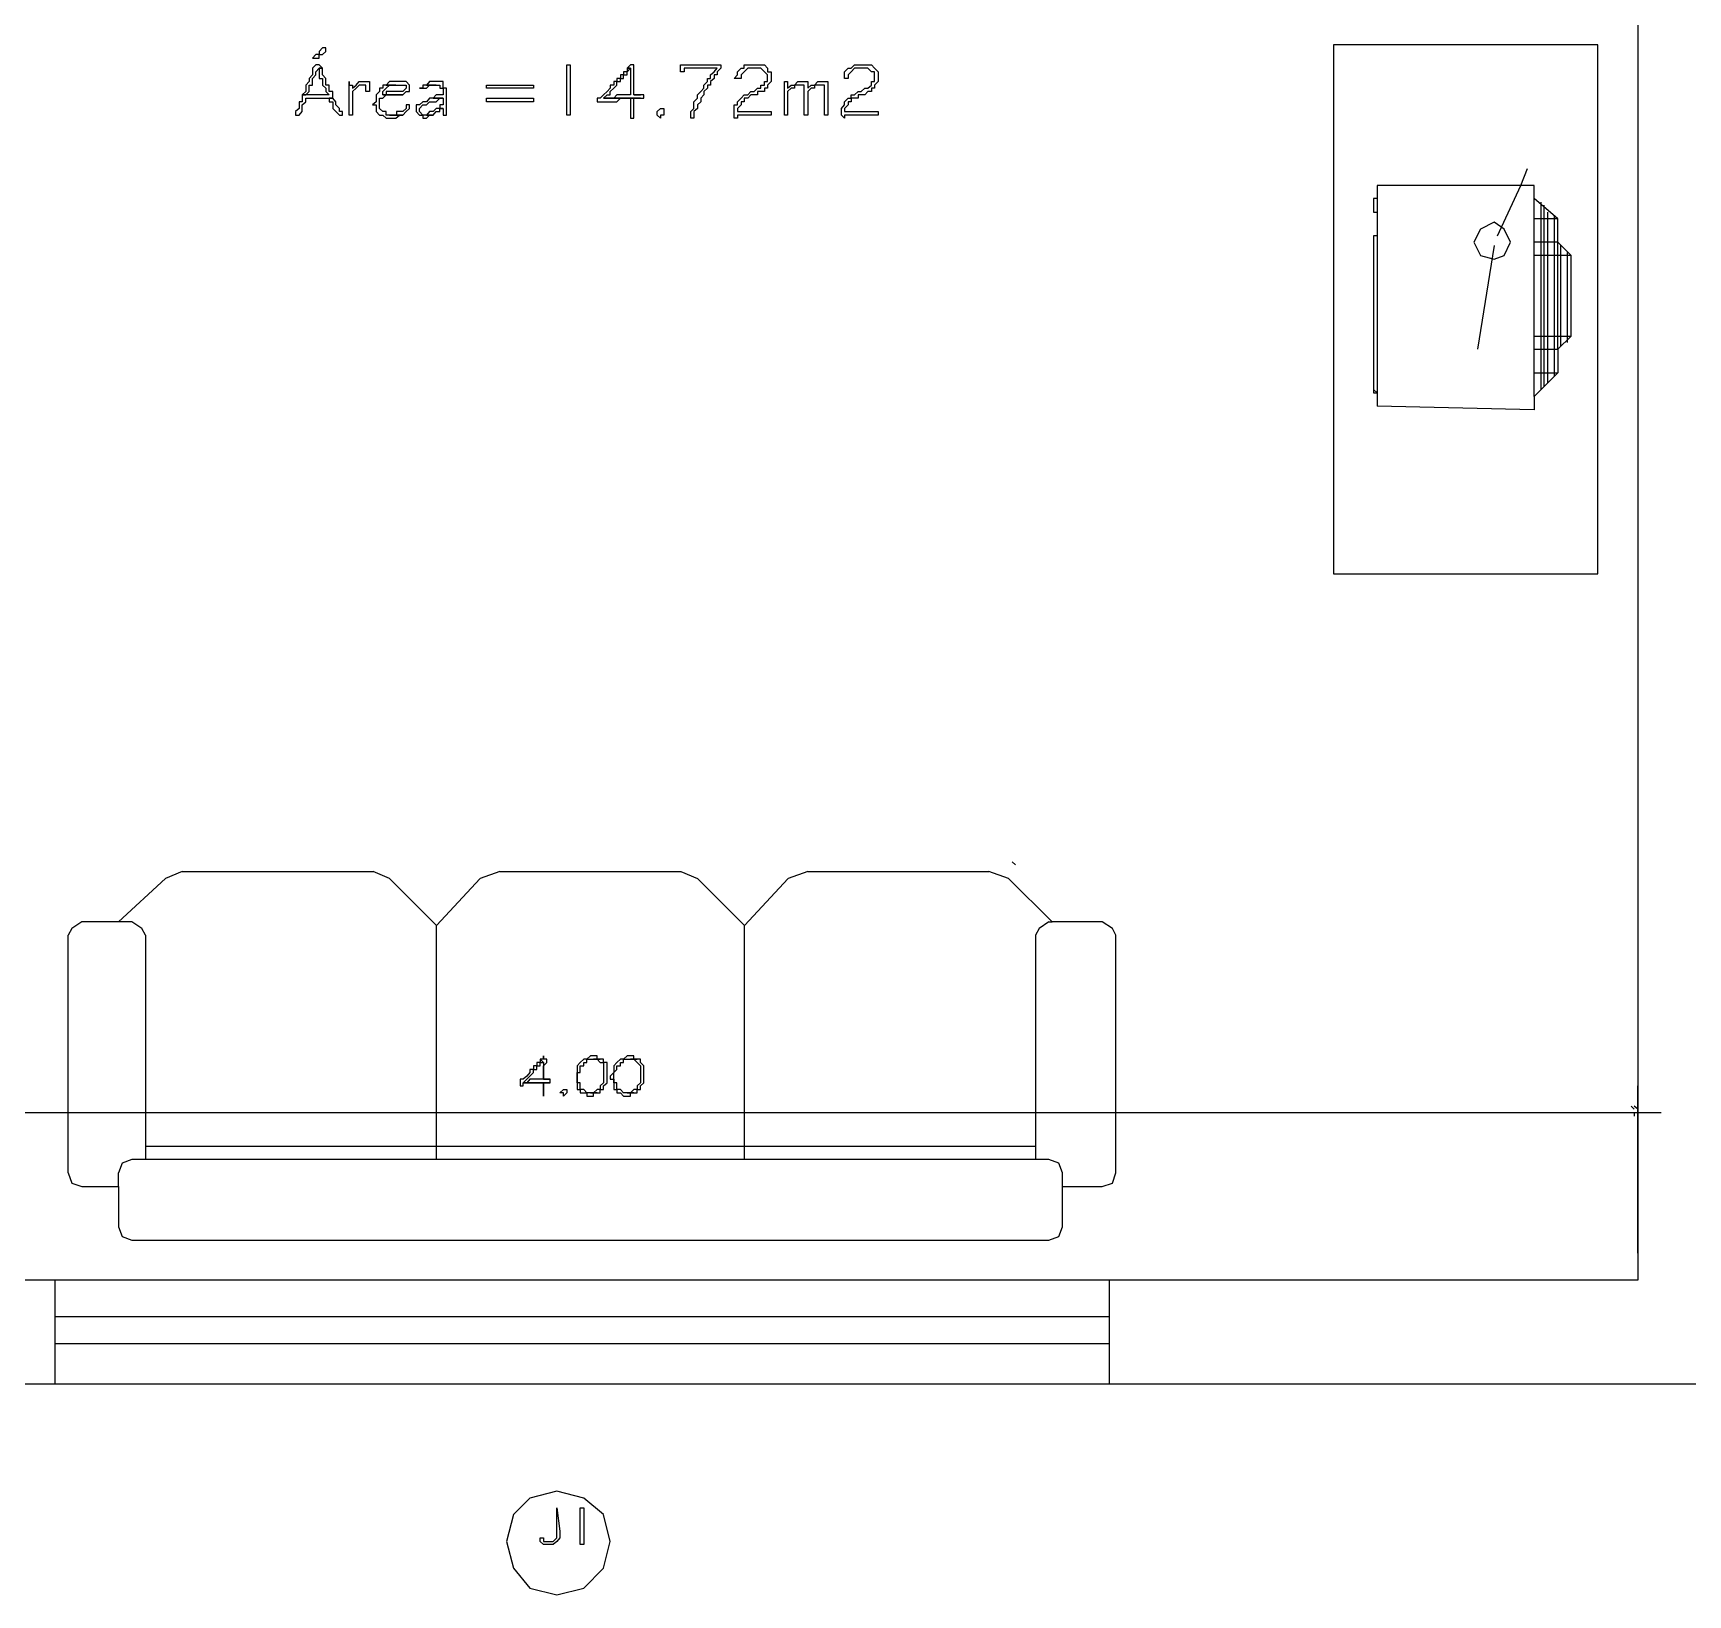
# Model space of a CAD drawing. Header units: millimetres. Extents: x -518.8 to -461.2, y 3.5 to 44.2.
# Drawn here: x -494.659 to -491.512, y 4.354 to 7.324 of the extents above; entities that cross this region are included whole.
import ezdxf

# ---------------------------------------------------------------- set-up
doc = ezdxf.new("R2010")
doc.units = ezdxf.units.MM
doc.header["$MEASUREMENT"] = 0
for name, color, linetype in [('10', 10, 'Continuous'), ('12', 12, 'Continuous'), ('151', 151, 'Continuous'), ('16', 16, 'Continuous'), ('8', 8, 'Continuous'), ('MYSOLIDS', 7, 'Continuous')]:
    doc.layers.add(name, color=color, linetype=linetype)

msp = doc.modelspace()

# ---------------------------------------------------------------- linework, layer by layer
at = {"layer": '10'}
for points in [[(-491.6068, 8.6451), (-491.6068, 4.9526)], [(-494.6181, 4.9526), (-495.6173, 4.9526)], [(-494.6181, 4.9526), (-494.6181, 4.7548)], [(-492.6128, 4.9526), (-492.6128, 4.7548)], [(-491.6068, 4.9526), (-492.6128, 4.9526)], [(-491.4098, 4.9526), (-489.882, 4.9526), (-489.882, 4.9526), (-489.882, 4.7548), (-489.882, 4.7548), (-492.6128, 4.7548)], [(-494.6181, 4.7548), (-497.0752, 4.7548)]]:
    msp.add_lwpolyline(points, dxfattribs=at)
at = {"layer": '12'}
msp.add_lwpolyline([(-493.5617, 4.4556), (-493.5745, 4.5067), (-493.6121, 4.5383), (-493.6632, 4.5511), (-493.7143, 4.5383), (-493.7459, 4.5067), (-493.7587, 4.4556), (-493.7459, 4.4052), (-493.7143, 4.3669), (-493.6632, 4.3541), (-493.6121, 4.3669), (-493.5745, 4.4052), (-493.5617, 4.4556)], dxfattribs=at)
at = {"layer": '151'}
for points in [[(-492.1857, 6.2954), (-491.6827, 6.2954), (-491.6827, 7.3015), (-492.1857, 7.3015), (-492.1857, 6.2954)], [(-491.8293, 7.0338), (-491.8166, 7.0661)], [(-491.8038, 7.0338), (-492.103, 7.0338)], [(-492.103, 7.0338), (-492.103, 7.009), (-492.103, 7.009), (-492.103, 6.9834)], [(-491.8737, 6.9383), (-491.8293, 7.0338)], [(-491.8038, 7.009), (-491.8038, 7.0338)], [(-492.103, 7.009), (-492.1098, 7.009), (-492.1098, 7.009), (-492.1098, 6.9834), (-492.1098, 6.9834), (-492.103, 6.9834)], [(-491.8038, 6.633), (-491.8038, 7.009)], [(-491.7594, 6.9706), (-491.8038, 7.009)], [(-491.791, 6.6458), (-491.791, 7.0022)], [(-491.785, 6.6518), (-491.785, 6.9962)], [(-492.103, 6.9834), (-492.103, 6.9383)], [(-491.8489, 6.9263), (-491.8609, 6.9511), (-491.8805, 6.9639), (-491.906, 6.9511), (-491.9188, 6.9263), (-491.906, 6.9007), (-491.8805, 6.8939), (-491.8609, 6.9007), (-491.8489, 6.9263)], [(-491.7594, 6.9706), (-491.8038, 6.9706)], [(-491.7782, 6.6586), (-491.7782, 6.9834)], [(-491.7654, 6.6714), (-491.7654, 6.9766)], [(-491.7339, 6.7473), (-491.7339, 6.9007), (-491.7594, 6.9263), (-491.7594, 6.9706)], [(-492.103, 6.9383), (-492.103, 6.9383), (-492.1098, 6.9383), (-492.1098, 6.9323), (-492.1098, 6.9323), (-492.1098, 6.6458)], [(-492.103, 6.9383), (-492.103, 6.6398)], [(-491.7594, 6.9263), (-491.8038, 6.9263)], [(-491.7339, 6.7473), (-491.7594, 6.7225), (-491.7594, 6.7225), (-491.7594, 6.9263)], [(-491.8805, 6.9195), (-491.9121, 6.7225)], [(-491.7339, 6.9007), (-491.8038, 6.9007)], [(-491.7534, 6.7285), (-491.7534, 6.9195)], [(-491.7406, 6.7353), (-491.7406, 6.9067)], [(-491.8038, 6.7473), (-491.7339, 6.7473)], [(-491.7594, 6.7225), (-491.7594, 6.6774), (-491.7594, 6.6774), (-491.8038, 6.633), (-491.8038, 6.633), (-491.8038, 6.6075), (-491.8038, 6.6075), (-492.103, 6.6142)], [(-491.8038, 6.7225), (-491.7594, 6.7225)], [(-491.8038, 6.6774), (-491.7594, 6.6774)], [(-492.103, 6.6398), (-492.1098, 6.6458)], [(-492.1098, 6.6458), (-492.1098, 6.6398), (-492.103, 6.6398), (-492.103, 6.6142)], [(-494.376, 5.7293), (-494.4075, 5.7165)], [(-494.376, 5.7293), (-494.0128, 5.7293)], [(-493.9812, 5.7165), (-494.0128, 5.7293)], [(-493.7714, 5.7293), (-493.809, 5.7165), (-493.809, 5.7165), (-493.8918, 5.627)], [(-493.7714, 5.7293), (-493.4271, 5.7293), (-493.4271, 5.7293), (-493.3955, 5.7165)], [(-493.1857, 5.7293), (-493.2233, 5.7165), (-493.2233, 5.7165), (-493.306, 5.627), (-493.306, 5.627), (-493.3955, 5.7165)], [(-493.1857, 5.7293), (-492.8414, 5.7293)], [(-492.8038, 5.7165), (-492.8414, 5.7293)], [(-492.791, 5.7421), (-492.797, 5.7481)], [(-494.497, 5.6338), (-494.4075, 5.7165)], [(-493.8918, 5.627), (-493.9812, 5.7165)], [(-492.7271, 5.6338), (-492.7211, 5.6338), (-492.7211, 5.6338), (-492.8038, 5.7165)], [(-494.4714, 5.6338), (-494.497, 5.6338), (-494.5669, 5.6338), (-494.5669, 5.6338), (-494.5857, 5.621), (-494.5925, 5.6082)], [(-494.5925, 5.1563), (-494.5925, 5.6082)], [(-494.4459, 5.6082), (-494.4527, 5.621), (-494.4714, 5.6338)], [(-494.4459, 5.6082), (-494.4459, 5.1819)], [(-493.8918, 5.1819), (-493.8918, 5.627)], [(-493.306, 5.1819), (-493.306, 5.627)], [(-492.7271, 5.6338), (-492.7459, 5.621), (-492.7527, 5.6082)], [(-492.7527, 5.6082), (-492.7527, 5.1819)], [(-492.6, 5.6082), (-492.606, 5.621), (-492.6256, 5.6338), (-492.6256, 5.6338), (-492.7211, 5.6338)], [(-492.6, 5.1563), (-492.6, 5.6082)], [(-492.7527, 5.2067), (-494.4459, 5.2067)], [(-494.4714, 5.1819), (-494.4902, 5.1751), (-494.497, 5.1563)], [(-492.7271, 5.1819), (-494.4714, 5.1819)], [(-492.7015, 5.1563), (-492.7083, 5.1751), (-492.7271, 5.1819)], [(-494.5925, 5.1563), (-494.5857, 5.1368), (-494.5669, 5.1308), (-494.5669, 5.1308), (-494.497, 5.1308), (-494.497, 5.1308), (-494.497, 5.1563)], [(-492.7271, 5.0285), (-492.7083, 5.0353), (-492.7015, 5.0541), (-492.7015, 5.0541), (-492.7015, 5.1308), (-492.7015, 5.1308), (-492.7015, 5.1563)], [(-492.7015, 5.1308), (-492.6256, 5.1308), (-492.606, 5.1368), (-492.6, 5.1563)], [(-494.497, 5.1308), (-494.497, 5.0541), (-494.4902, 5.0353), (-494.4714, 5.0285)], [(-494.4714, 5.0285), (-492.7271, 5.0285)]]:
    msp.add_lwpolyline(points, dxfattribs=at)
at = {"layer": '16'}
for points in [[(-491.6068, 5.0037), (-491.6068, 5.3218)], [(-491.5624, 5.2706), (-495.6684, 5.2706)], [(-491.6136, 5.2774), (-491.6196, 5.2834)], [(-491.6068, 5.2774), (-491.6136, 5.2834)], [(-491.6136, 5.2706), (-491.6136, 5.2706), (-491.6136, 5.2706), (-491.6136, 5.2646)], [(-491.6068, 5.2706), (-491.6068, 5.2706), (-491.6068, 5.2706), (-491.6068, 5.2646)]]:
    msp.add_lwpolyline(points, dxfattribs=at)
at = {"layer": '8'}
for points in [[(-492.6128, 4.9526), (-494.6181, 4.9526)], [(-492.6128, 4.8827), (-494.6181, 4.8827)], [(-492.6128, 4.8315), (-494.6181, 4.8315)], [(-492.6128, 4.7548), (-494.6181, 4.7548)]]:
    msp.add_lwpolyline(points, dxfattribs=at)
at = {"layer": 'MYSOLIDS'}
for points in [[(-494.1023, 7.2954), (-494.1023, 7.2954), (-494.109, 7.2954), (-494.109, 7.2954), (-494.1151, 7.2887), (-494.1151, 7.2887), (-494.1151, 7.2827), (-494.1218, 7.2827), (-494.1218, 7.2827), (-494.1278, 7.2759), (-494.1278, 7.2759), (-494.1218, 7.2759), (-494.1218, 7.2759), (-494.1218, 7.2759), (-494.1151, 7.2759), (-494.1151, 7.2827), (-494.109, 7.2827), (-494.109, 7.2827), (-494.1023, 7.2887), (-494.1023, 7.2887), (-494.1023, 7.2887), (-494.1023, 7.2954), (-494.1023, 7.2954), (-494.1023, 7.2954), (-494.1023, 7.2954)], [(-494.109, 7.2571), (-494.1151, 7.2571), (-494.1151, 7.2503), (-494.1151, 7.2503), (-494.1151, 7.2443), (-494.1151, 7.2375), (-494.109, 7.2375), (-494.109, 7.2315), (-494.109, 7.2315), (-494.109, 7.2248), (-494.1023, 7.2188), (-494.1023, 7.2188), (-494.1023, 7.2127), (-494.0963, 7.206), (-494.1406, 7.206), (-494.1474, 7.206), (-494.1474, 7.2), (-494.1474, 7.1932), (-494.1534, 7.1932), (-494.1534, 7.1872), (-494.1534, 7.1872), (-494.1534, 7.1804), (-494.1602, 7.1744), (-494.1602, 7.1744), (-494.1602, 7.1676), (-494.1602, 7.1676), (-494.1534, 7.1676), (-494.1534, 7.1676), (-494.1534, 7.1676), (-494.1474, 7.1744), (-494.1474, 7.1804), (-494.1474, 7.1804), (-494.1474, 7.1872), (-494.1474, 7.1872), (-494.1406, 7.1932), (-494.1406, 7.2), (-494.0963, 7.2), (-494.0895, 7.2), (-494.0895, 7.206), (-494.0895, 7.2127), (-494.0963, 7.2127), (-494.0963, 7.2188), (-494.0963, 7.2248), (-494.1023, 7.2248), (-494.1023, 7.2315), (-494.1023, 7.2315), (-494.1023, 7.2375), (-494.1023, 7.2375), (-494.109, 7.2443), (-494.109, 7.2443), (-494.109, 7.2503), (-494.109, 7.2571), (-494.109, 7.2571), (-494.109, 7.2571)], [(-494.1218, 7.2631), (-494.1218, 7.2631), (-494.1218, 7.2631), (-494.1218, 7.2631), (-494.1218, 7.2631), (-494.1278, 7.2571), (-494.1278, 7.2503), (-494.1278, 7.2443), (-494.1346, 7.2375), (-494.1346, 7.2315), (-494.1406, 7.2248), (-494.1406, 7.2248), (-494.1406, 7.2248), (-494.1406, 7.2188), (-494.1406, 7.2127), (-494.1474, 7.206), (-494.1474, 7.206), (-494.1406, 7.206), (-494.1406, 7.206), (-494.1346, 7.2127), (-494.1346, 7.2188), (-494.1346, 7.2188), (-494.1346, 7.2248), (-494.1278, 7.2248), (-494.1278, 7.2315), (-494.1278, 7.2315), (-494.1278, 7.2375), (-494.1218, 7.2443), (-494.1218, 7.2443), (-494.1218, 7.2503), (-494.1151, 7.2571), (-494.109, 7.2571), (-494.1151, 7.2631), (-494.1151, 7.2631), (-494.1218, 7.2631), (-494.1218, 7.2631)], [(-493.6444, 7.1676), (-493.6444, 7.1744), (-493.6444, 7.1804), (-493.6444, 7.1804), (-493.6444, 7.1872), (-493.6444, 7.1872), (-493.6444, 7.1932), (-493.6444, 7.2), (-493.6444, 7.206), (-493.6444, 7.206), (-493.6444, 7.2127), (-493.6444, 7.2188), (-493.6444, 7.2248), (-493.6444, 7.2248), (-493.6444, 7.2315), (-493.6444, 7.2375), (-493.6444, 7.2375), (-493.6444, 7.2443), (-493.6444, 7.2503), (-493.6444, 7.2503), (-493.6444, 7.2571), (-493.6444, 7.2571), (-493.6444, 7.2631), (-493.6444, 7.2631), (-493.6376, 7.2631), (-493.6376, 7.2631), (-493.6376, 7.2631), (-493.6376, 7.2631), (-493.6376, 7.2571), (-493.6376, 7.2571), (-493.6376, 7.2503), (-493.6376, 7.2443), (-493.6376, 7.2443), (-493.6376, 7.2375), (-493.6376, 7.2315), (-493.6376, 7.2248), (-493.6376, 7.2248), (-493.6376, 7.2188), (-493.6376, 7.2127), (-493.6376, 7.2127), (-493.6376, 7.206), (-493.6376, 7.2), (-493.6376, 7.1932), (-493.6376, 7.1932), (-493.6376, 7.1872), (-493.6376, 7.1804), (-493.6376, 7.1744), (-493.6376, 7.1744), (-493.6376, 7.1676), (-493.6376, 7.1676), (-493.6376, 7.1676), (-493.6376, 7.1676), (-493.6444, 7.1676), (-493.6444, 7.1676), (-493.6444, 7.1676), (-493.6444, 7.1676), (-493.6444, 7.1676), (-493.6444, 7.1676), (-493.6444, 7.1676), (-493.6444, 7.1676), (-493.6444, 7.1676)], [(-493.5293, 7.2571), (-493.5293, 7.2503), (-493.5361, 7.2503), (-493.5361, 7.2443), (-493.5421, 7.2443), (-493.5421, 7.2375), (-493.5489, 7.2375), (-493.5489, 7.2315), (-493.5549, 7.2315), (-493.5549, 7.2248), (-493.5617, 7.2248), (-493.5617, 7.2188), (-493.5677, 7.2127), (-493.5677, 7.2127), (-493.5745, 7.206), (-493.5745, 7.206), (-493.5805, 7.2), (-493.5805, 7.2), (-493.5865, 7.2), (-493.5865, 7.1932), (-493.5865, 7.1932), (-493.5805, 7.1932), (-493.5745, 7.1932), (-493.5745, 7.1932), (-493.5745, 7.1932), (-493.5677, 7.1932), (-493.5617, 7.1932), (-493.5549, 7.1932), (-493.5549, 7.1932), (-493.5489, 7.1932), (-493.5421, 7.2), (-493.5421, 7.2), (-493.5361, 7.2), (-493.5293, 7.2), (-493.5233, 7.2), (-493.5166, 7.2), (-493.5166, 7.2), (-493.5105, 7.2), (-493.5105, 7.2), (-493.5038, 7.2), (-493.5745, 7.2), (-493.5745, 7.2), (-493.5677, 7.206), (-493.5617, 7.206), (-493.5617, 7.2127), (-493.5549, 7.2188), (-493.5549, 7.2188), (-493.5489, 7.2248), (-493.5489, 7.2248), (-493.5489, 7.2315), (-493.5421, 7.2315), (-493.5421, 7.2375), (-493.5361, 7.2375), (-493.5361, 7.2443), (-493.5293, 7.2443), (-493.5293, 7.2503), (-493.5233, 7.2571), (-493.5293, 7.2571), (-493.5293, 7.2571)], [(-493.5166, 7.2631), (-493.5233, 7.2631), (-493.5233, 7.2631), (-493.5233, 7.2631), (-493.5293, 7.2571), (-493.5233, 7.2571), (-493.5233, 7.2503), (-493.5233, 7.2443), (-493.5233, 7.2375), (-493.5233, 7.2375), (-493.5233, 7.2315), (-493.5233, 7.2315), (-493.5233, 7.2248), (-493.5233, 7.2188), (-493.5233, 7.2188), (-493.5233, 7.2127), (-493.5233, 7.206), (-493.5293, 7.206), (-493.5293, 7.206), (-493.5361, 7.206), (-493.5421, 7.206), (-493.5421, 7.206), (-493.5489, 7.206), (-493.5489, 7.206), (-493.5549, 7.2), (-493.5617, 7.2), (-493.5677, 7.2), (-493.5677, 7.2), (-493.5745, 7.2), (-493.5038, 7.2), (-493.4978, 7.2), (-493.4978, 7.206), (-493.5038, 7.206), (-493.5166, 7.206), (-493.5166, 7.2127), (-493.5166, 7.2127), (-493.5166, 7.2188), (-493.5166, 7.2248), (-493.5166, 7.2315), (-493.5166, 7.2315), (-493.5166, 7.2375), (-493.5166, 7.2443), (-493.5166, 7.2503), (-493.5166, 7.2503), (-493.5166, 7.2571), (-493.5166, 7.2631), (-493.5166, 7.2631), (-493.5166, 7.2631), (-493.5166, 7.2631)], [(-493.4211, 7.2571), (-493.4211, 7.2571), (-493.4211, 7.2571), (-493.4211, 7.2503), (-493.4211, 7.2503), (-493.4278, 7.2503), (-493.4278, 7.2503), (-493.4278, 7.2503), (-493.4278, 7.2503), (-493.4278, 7.2503), (-493.4278, 7.2503), (-493.4278, 7.2503), (-493.4278, 7.2571), (-493.4278, 7.2631), (-493.4278, 7.2631), (-493.4278, 7.2631), (-493.4211, 7.2631), (-493.4151, 7.2631), (-493.4083, 7.2631), (-493.4083, 7.2631), (-493.4023, 7.2631), (-493.3955, 7.2631), (-493.3895, 7.2631), (-493.3895, 7.2631), (-493.3835, 7.2631), (-493.3767, 7.2631), (-493.3767, 7.2631), (-493.3707, 7.2631), (-493.3639, 7.2631), (-493.3579, 7.2631), (-493.3579, 7.2631), (-493.3579, 7.2631), (-493.3579, 7.2631), (-493.3511, 7.2631), (-493.3511, 7.2631), (-493.3511, 7.2631), (-493.3511, 7.2631), (-493.3511, 7.2571), (-493.3511, 7.2571), (-493.3579, 7.2503), (-493.3579, 7.2443), (-493.3639, 7.2443), (-493.3639, 7.2375), (-493.3707, 7.2315), (-493.3707, 7.2315), (-493.3707, 7.2248), (-493.3767, 7.2248), (-493.3767, 7.2188), (-493.3835, 7.2127), (-493.3835, 7.2127), (-493.3835, 7.2127), (-493.3835, 7.206), (-493.3895, 7.2), (-493.3895, 7.2), (-493.3895, 7.1932), (-493.3955, 7.1872), (-493.3955, 7.1872), (-493.3955, 7.1872), (-493.3955, 7.1804), (-493.4023, 7.1744), (-493.4023, 7.1676), (-493.4023, 7.1676), (-493.4023, 7.1616), (-493.4083, 7.1616), (-493.4083, 7.1616), (-493.4083, 7.1616), (-493.4083, 7.1616), (-493.4083, 7.1616), (-493.4083, 7.1616), (-493.4083, 7.1616), (-493.4083, 7.1616), (-493.4083, 7.1616), (-493.4083, 7.1676), (-493.4083, 7.1744), (-493.4083, 7.1744), (-493.4023, 7.1804), (-493.4023, 7.1872), (-493.4023, 7.1872), (-493.4023, 7.1932), (-493.3955, 7.2), (-493.3955, 7.2), (-493.3955, 7.206), (-493.3895, 7.2127), (-493.3895, 7.2127), (-493.3835, 7.2188), (-493.3835, 7.2188), (-493.3835, 7.2248), (-493.3767, 7.2315), (-493.3767, 7.2315), (-493.3767, 7.2375), (-493.3707, 7.2375), (-493.3707, 7.2443), (-493.3639, 7.2503), (-493.3639, 7.2503), (-493.3579, 7.2571), (-493.3579, 7.2571), (-493.3639, 7.2571), (-493.3639, 7.2571), (-493.3707, 7.2571), (-493.3767, 7.2571), (-493.3835, 7.2571), (-493.3835, 7.2571), (-493.3895, 7.2571), (-493.3895, 7.2571), (-493.3955, 7.2571), (-493.4023, 7.2571), (-493.4083, 7.2571), (-493.4083, 7.2571), (-493.4151, 7.2571), (-493.4211, 7.2571), (-493.4211, 7.2571), (-493.4211, 7.2571), (-493.4211, 7.2571), (-493.4211, 7.2571)], [(-493.3196, 7.1744), (-493.2557, 7.1744), (-493.2557, 7.1744), (-493.2557, 7.1744), (-493.2557, 7.1676), (-493.2557, 7.1676), (-493.2557, 7.1676), (-493.2557, 7.1676), (-493.2557, 7.1676), (-493.2557, 7.1676), (-493.3196, 7.1676), (-493.3196, 7.1616), (-493.3196, 7.1616), (-493.3256, 7.1616), (-493.3256, 7.1616), (-493.3256, 7.1676), (-493.3256, 7.1676), (-493.3256, 7.1676), (-493.3256, 7.1676), (-493.3256, 7.1744), (-493.3256, 7.1804), (-493.3256, 7.1804), (-493.3256, 7.1872), (-493.3196, 7.1872), (-493.3196, 7.1932), (-493.3196, 7.1932), (-493.3128, 7.2), (-493.3128, 7.2), (-493.3128, 7.2), (-493.3068, 7.206), (-493.3, 7.206), (-493.3, 7.206), (-493.294, 7.2127), (-493.288, 7.2127), (-493.2812, 7.2188), (-493.2812, 7.2188), (-493.2752, 7.2188), (-493.2752, 7.2188), (-493.2752, 7.2248), (-493.2684, 7.2248), (-493.2684, 7.2315), (-493.2624, 7.2315), (-493.2624, 7.2375), (-493.2624, 7.2375), (-493.2624, 7.2443), (-493.2684, 7.2503), (-493.2684, 7.2503), (-493.2684, 7.2503), (-493.2752, 7.2571), (-493.2752, 7.2571), (-493.2812, 7.2571), (-493.288, 7.2571), (-493.294, 7.2571), (-493.294, 7.2571), (-493.3, 7.2571), (-493.3, 7.2571), (-493.3068, 7.2503), (-493.3068, 7.2503), (-493.3128, 7.2443), (-493.3128, 7.2443), (-493.3128, 7.2443), (-493.3128, 7.2375), (-493.3196, 7.2375), (-493.3196, 7.2375), (-493.3196, 7.2375), (-493.3196, 7.2375), (-493.3256, 7.2375), (-493.3256, 7.2375), (-493.3196, 7.2443), (-493.3196, 7.2443), (-493.3196, 7.2503), (-493.3128, 7.2571), (-493.3128, 7.2571), (-493.3128, 7.2571), (-493.3068, 7.2571), (-493.3068, 7.2631), (-493.3, 7.2631), (-493.3, 7.2631), (-493.294, 7.2631), (-493.288, 7.2631), (-493.288, 7.2631), (-493.2812, 7.2631), (-493.2752, 7.2631), (-493.2752, 7.2631), (-493.2684, 7.2631), (-493.2624, 7.2571), (-493.2624, 7.2571), (-493.2624, 7.2571), (-493.2624, 7.2503), (-493.2557, 7.2503), (-493.2557, 7.2443), (-493.2557, 7.2375), (-493.2557, 7.2375), (-493.2557, 7.2315), (-493.2557, 7.2315), (-493.2624, 7.2248), (-493.2624, 7.2188), (-493.2684, 7.2188), (-493.2684, 7.2188), (-493.2684, 7.2127), (-493.2752, 7.2127), (-493.2812, 7.2127), (-493.2812, 7.206), (-493.288, 7.206), (-493.294, 7.206), (-493.3, 7.2), (-493.3, 7.2), (-493.3068, 7.2), (-493.3068, 7.1932), (-493.3128, 7.1932), (-493.3128, 7.1872), (-493.3128, 7.1872), (-493.3196, 7.1804), (-493.3196, 7.1744), (-493.3196, 7.1744), (-493.3196, 7.1744), (-493.3196, 7.1744), (-493.3196, 7.1744)], [(-493.1158, 7.1744), (-493.0519, 7.1744), (-493.0519, 7.1744), (-493.0519, 7.1744), (-493.0519, 7.1676), (-493.0519, 7.1676), (-493.0519, 7.1676), (-493.0519, 7.1676), (-493.0519, 7.1676), (-493.0519, 7.1676), (-493.1158, 7.1676), (-493.1158, 7.1616), (-493.1158, 7.1616), (-493.1158, 7.1616), (-493.1158, 7.1616), (-493.1218, 7.1676), (-493.1218, 7.1676), (-493.1218, 7.1676), (-493.1218, 7.1676), (-493.1218, 7.1744), (-493.1218, 7.1804), (-493.1218, 7.1804), (-493.1158, 7.1872), (-493.1158, 7.1872), (-493.1158, 7.1932), (-493.1158, 7.1932), (-493.109, 7.2), (-493.103, 7.2), (-493.103, 7.2), (-493.103, 7.206), (-493.097, 7.206), (-493.097, 7.206), (-493.0902, 7.2127), (-493.0842, 7.2127), (-493.0775, 7.2188), (-493.0775, 7.2188), (-493.0714, 7.2188), (-493.0714, 7.2188), (-493.0647, 7.2248), (-493.0647, 7.2248), (-493.0647, 7.2315), (-493.0587, 7.2315), (-493.0587, 7.2375), (-493.0587, 7.2375), (-493.0587, 7.2443), (-493.0587, 7.2503), (-493.0647, 7.2503), (-493.0647, 7.2503), (-493.0714, 7.2571), (-493.0714, 7.2571), (-493.0775, 7.2571), (-493.0842, 7.2571), (-493.0842, 7.2571), (-493.0902, 7.2571), (-493.097, 7.2571), (-493.097, 7.2571), (-493.103, 7.2503), (-493.103, 7.2503), (-493.109, 7.2443), (-493.109, 7.2443), (-493.109, 7.2443), (-493.109, 7.2375), (-493.1158, 7.2375), (-493.1158, 7.2375), (-493.1158, 7.2375), (-493.1158, 7.2375), (-493.1158, 7.2375), (-493.1158, 7.2375), (-493.1158, 7.2443), (-493.1158, 7.2443), (-493.1158, 7.2503), (-493.109, 7.2571), (-493.109, 7.2571), (-493.109, 7.2571), (-493.103, 7.2571), (-493.097, 7.2631), (-493.097, 7.2631), (-493.0902, 7.2631), (-493.0902, 7.2631), (-493.0842, 7.2631), (-493.0842, 7.2631), (-493.0775, 7.2631), (-493.0714, 7.2631), (-493.0647, 7.2631), (-493.0647, 7.2631), (-493.0587, 7.2571), (-493.0587, 7.2571), (-493.0587, 7.2571), (-493.0519, 7.2503), (-493.0519, 7.2503), (-493.0519, 7.2443), (-493.0519, 7.2375), (-493.0519, 7.2375), (-493.0519, 7.2315), (-493.0519, 7.2315), (-493.0587, 7.2248), (-493.0587, 7.2188), (-493.0587, 7.2188), (-493.0647, 7.2188), (-493.0647, 7.2127), (-493.0714, 7.2127), (-493.0714, 7.2127), (-493.0775, 7.206), (-493.0842, 7.206), (-493.0902, 7.206), (-493.0902, 7.2), (-493.097, 7.2), (-493.103, 7.2), (-493.103, 7.1932), (-493.109, 7.1932), (-493.109, 7.1872), (-493.109, 7.1872), (-493.1158, 7.1804), (-493.1158, 7.1744), (-493.1158, 7.1744), (-493.1158, 7.1744), (-493.1158, 7.1744), (-493.1158, 7.1744)], [(-494.0519, 7.2188), (-494.0519, 7.2188), (-494.0451, 7.2248), (-494.0451, 7.2248), (-494.0391, 7.2315), (-494.0324, 7.2315), (-494.0324, 7.2315), (-494.0324, 7.2315), (-494.0263, 7.2315), (-494.0196, 7.2315), (-494.0196, 7.2248), (-494.0196, 7.2188), (-494.0196, 7.2188), (-494.0196, 7.2127), (-494.0196, 7.2127), (-494.0263, 7.2127), (-494.0263, 7.2127), (-494.0263, 7.2127), (-494.0263, 7.2127), (-494.0263, 7.2188), (-494.0263, 7.2188), (-494.0263, 7.2188), (-494.0263, 7.2188), (-494.0263, 7.2188), (-494.0263, 7.2188), (-494.0263, 7.2248), (-494.0263, 7.2248), (-494.0324, 7.2248), (-494.0324, 7.2248), (-494.0324, 7.2248), (-494.0391, 7.2248), (-494.0391, 7.2248), (-494.0451, 7.2188), (-494.0451, 7.2188), (-494.0519, 7.2127), (-494.0519, 7.2127), (-494.0519, 7.2127), (-494.0519, 7.206), (-494.0519, 7.2), (-494.0519, 7.2), (-494.0519, 7.1932), (-494.0519, 7.1872), (-494.0519, 7.1872), (-494.0519, 7.1804), (-494.0519, 7.1744), (-494.0519, 7.1744), (-494.0519, 7.1744), (-494.0519, 7.1676), (-494.0519, 7.1676), (-494.0579, 7.1676), (-494.0579, 7.1676), (-494.0579, 7.1676), (-494.0579, 7.1676), (-494.0579, 7.1744), (-494.0579, 7.1744), (-494.0579, 7.1804), (-494.0579, 7.1872), (-494.0579, 7.1872), (-494.0579, 7.1932), (-494.0579, 7.2), (-494.0579, 7.206), (-494.0579, 7.206), (-494.0579, 7.2127), (-494.0579, 7.2188), (-494.0579, 7.2188), (-494.0579, 7.2248), (-494.0579, 7.2248), (-494.0579, 7.2248), (-494.0579, 7.2248), (-494.0579, 7.2315), (-494.0579, 7.2315), (-494.0579, 7.2248), (-494.0519, 7.2248), (-494.0519, 7.2188), (-494.0519, 7.2188), (-494.0519, 7.2188), (-494.0519, 7.2188), (-494.0519, 7.2188), (-494.0519, 7.2188)], [(-493.988, 7.2248), (-493.988, 7.2248), (-493.994, 7.2248), (-493.994, 7.2188), (-494.0008, 7.2188), (-494.0008, 7.2127), (-494.0068, 7.206), (-494.0068, 7.206), (-494.0068, 7.206), (-494.0068, 7.2), (-494.0068, 7.1932), (-494.0136, 7.1872), (-494.0068, 7.1872), (-494.0068, 7.1804), (-494.0068, 7.1804), (-494.0068, 7.1744), (-494.0008, 7.1676), (-494.0008, 7.1676), (-494.0008, 7.1676), (-493.994, 7.1676), (-493.988, 7.1616), (-493.988, 7.1616), (-493.9812, 7.1616), (-493.9812, 7.1616), (-493.9752, 7.1616), (-493.9692, 7.1616), (-493.9624, 7.1676), (-493.9624, 7.1676), (-493.9624, 7.1676), (-493.9564, 7.1676), (-493.9812, 7.1676), (-493.988, 7.1676), (-493.988, 7.1744), (-493.994, 7.1744), (-493.994, 7.1744), (-494.0008, 7.1804), (-494.0008, 7.1804), (-494.0008, 7.1872), (-494.0008, 7.1932), (-494.0008, 7.1932), (-494.0008, 7.1932), (-494.0008, 7.2), (-494.0008, 7.2), (-494.0008, 7.2), (-493.994, 7.2), (-493.988, 7.206), (-493.9812, 7.206), (-493.9752, 7.206), (-493.9692, 7.206), (-493.9692, 7.206), (-493.9624, 7.206), (-493.9564, 7.206), (-493.9564, 7.206), (-493.994, 7.206), (-493.994, 7.2127), (-493.994, 7.2127), (-493.988, 7.2188), (-493.988, 7.2188), (-493.9812, 7.2248), (-493.9812, 7.2248), (-493.9752, 7.2248), (-493.9692, 7.2248), (-493.9692, 7.2248), (-493.988, 7.2248), (-493.988, 7.2248)], [(-493.9684, 7.2315), (-493.9684, 7.2315), (-493.9752, 7.2315), (-493.9752, 7.2315), (-493.9812, 7.2315), (-493.9812, 7.2315), (-493.988, 7.2248), (-493.9684, 7.2248), (-493.9624, 7.2248), (-493.9564, 7.2248), (-493.9564, 7.2248), (-493.9496, 7.2248), (-493.9496, 7.2188), (-493.9496, 7.2188), (-493.9496, 7.2188), (-493.9564, 7.2127), (-493.9624, 7.2127), (-493.9624, 7.2127), (-493.9684, 7.2127), (-493.9684, 7.2127), (-493.9752, 7.2127), (-493.9812, 7.2127), (-493.988, 7.2127), (-493.988, 7.206), (-493.994, 7.206), (-493.9564, 7.206), (-493.9564, 7.206), (-493.9496, 7.2127), (-493.9436, 7.2127), (-493.9436, 7.2188), (-493.9436, 7.2188), (-493.9436, 7.2248), (-493.9436, 7.2248), (-493.9496, 7.2315), (-493.9496, 7.2315), (-493.9564, 7.2315), (-493.9624, 7.2315), (-493.9684, 7.2315), (-493.9684, 7.2315)], [(-493.9113, 7.2248), (-493.9181, 7.2248), (-493.9181, 7.2248), (-493.9181, 7.2188), (-493.9241, 7.2188), (-493.9241, 7.2188), (-493.9181, 7.2188), (-493.9181, 7.2188), (-493.9181, 7.2188), (-493.9113, 7.2188), (-493.9113, 7.2188), (-493.9053, 7.2248), (-493.9053, 7.2248), (-493.8985, 7.2248), (-493.8985, 7.2248), (-493.8925, 7.2248), (-493.9113, 7.2248), (-493.9113, 7.2248)], [(-493.8925, 7.2315), (-493.8925, 7.2315), (-493.8985, 7.2315), (-493.9053, 7.2315), (-493.9053, 7.2315), (-493.9053, 7.2315), (-493.9113, 7.2248), (-493.8925, 7.2248), (-493.8857, 7.2248), (-493.8857, 7.2248), (-493.8857, 7.2188), (-493.8797, 7.2188), (-493.8797, 7.2127), (-493.8797, 7.206), (-493.8857, 7.206), (-493.8925, 7.206), (-493.8985, 7.2), (-493.8797, 7.2), (-493.8797, 7.1872), (-493.8857, 7.1872), (-493.8857, 7.1804), (-493.8797, 7.1804), (-493.8797, 7.1744), (-493.8797, 7.1676), (-493.8797, 7.1676), (-493.873, 7.1676), (-493.873, 7.1744), (-493.873, 7.2127), (-493.873, 7.2188), (-493.8797, 7.2188), (-493.8797, 7.2248), (-493.8797, 7.2315), (-493.8797, 7.2315), (-493.8857, 7.2315), (-493.8925, 7.2315), (-493.8925, 7.2315)], [(-493.7143, 7.2188), (-493.7902, 7.2188), (-493.797, 7.2188), (-493.797, 7.2188), (-493.797, 7.2248), (-493.797, 7.2248), (-493.797, 7.2248), (-493.797, 7.2248), (-493.7902, 7.2248), (-493.7902, 7.2248), (-493.7143, 7.2248), (-493.7075, 7.2248), (-493.7075, 7.2248), (-493.7075, 7.2248), (-493.7075, 7.2248), (-493.7075, 7.2188), (-493.7075, 7.2188), (-493.7143, 7.2188), (-493.7143, 7.2188), (-493.7143, 7.2188), (-493.7143, 7.2188), (-493.7143, 7.2188)], [(-493.1857, 7.2188), (-493.1797, 7.2248), (-493.1797, 7.2248), (-493.173, 7.2248), (-493.1669, 7.2315), (-493.1669, 7.2315), (-493.1602, 7.2315), (-493.1542, 7.2315), (-493.1542, 7.2315), (-493.1474, 7.2315), (-493.1474, 7.2248), (-493.1474, 7.2188), (-493.1474, 7.2188), (-493.1474, 7.2127), (-493.1474, 7.206), (-493.1474, 7.206), (-493.1474, 7.2), (-493.1474, 7.1932), (-493.1474, 7.1872), (-493.1474, 7.1872), (-493.1474, 7.1804), (-493.1474, 7.1744), (-493.1474, 7.1744), (-493.1474, 7.1676), (-493.1474, 7.1676), (-493.1474, 7.1676), (-493.1474, 7.1676), (-493.1474, 7.1676), (-493.1474, 7.1676), (-493.1542, 7.1676), (-493.1542, 7.1676), (-493.1542, 7.1744), (-493.1542, 7.1744), (-493.1542, 7.1804), (-493.1542, 7.1804), (-493.1542, 7.1872), (-493.1542, 7.1932), (-493.1542, 7.1932), (-493.1542, 7.2), (-493.1542, 7.206), (-493.1542, 7.206), (-493.1542, 7.2127), (-493.1542, 7.2188), (-493.1542, 7.2248), (-493.1542, 7.2248), (-493.1602, 7.2248), (-493.1602, 7.2248), (-493.1602, 7.2248), (-493.1669, 7.2248), (-493.173, 7.2248), (-493.173, 7.2188), (-493.1797, 7.2188), (-493.1797, 7.2188), (-493.1857, 7.2127), (-493.1857, 7.1744), (-493.1857, 7.1676), (-493.1857, 7.1676), (-493.1925, 7.1676), (-493.1925, 7.1676), (-493.1925, 7.1676), (-493.1925, 7.1676), (-493.1925, 7.1744), (-493.1925, 7.1744), (-493.1925, 7.2188), (-493.1925, 7.2188), (-493.1925, 7.2248), (-493.1925, 7.2248), (-493.1985, 7.2248), (-493.1985, 7.2248), (-493.1985, 7.2248), (-493.2045, 7.2248), (-493.2113, 7.2248), (-493.2113, 7.2188), (-493.2173, 7.2188), (-493.2173, 7.2188), (-493.2241, 7.2127), (-493.2241, 7.1676), (-493.2241, 7.1676), (-493.2241, 7.1676), (-493.2241, 7.1676), (-493.2241, 7.1676), (-493.2301, 7.1676), (-493.2301, 7.1676), (-493.2301, 7.1676), (-493.2301, 7.1676), (-493.2301, 7.2127), (-493.2301, 7.2127), (-493.2301, 7.2127), (-493.2301, 7.2127), (-493.2301, 7.2127), (-493.2301, 7.2127), (-493.2301, 7.2127), (-493.2301, 7.2127), (-493.2301, 7.2127), (-493.2301, 7.2127), (-493.2301, 7.2127), (-493.2301, 7.2188), (-493.2301, 7.2188), (-493.2301, 7.2248), (-493.2301, 7.2315), (-493.2301, 7.2315), (-493.2241, 7.2315), (-493.2241, 7.2315), (-493.2241, 7.2315), (-493.2241, 7.2315), (-493.2241, 7.2248), (-493.2241, 7.2248), (-493.2241, 7.2188), (-493.2173, 7.2248), (-493.2173, 7.2248), (-493.2113, 7.2248), (-493.2045, 7.2315), (-493.2045, 7.2315), (-493.1985, 7.2315), (-493.1925, 7.2315), (-493.1925, 7.2315), (-493.1857, 7.2315), (-493.1857, 7.2248), (-493.1857, 7.2188), (-493.1857, 7.2188), (-493.1857, 7.2188), (-493.1857, 7.2188), (-493.1857, 7.2188)], [(-494.0895, 7.2), (-494.0963, 7.2), (-494.0963, 7.2), (-494.0963, 7.1932), (-494.0895, 7.1932), (-494.0895, 7.1872), (-494.0895, 7.1804), (-494.0835, 7.1744), (-494.0835, 7.1744), (-494.0767, 7.1676), (-494.0767, 7.1676), (-494.0767, 7.1676), (-494.0707, 7.1676), (-494.0707, 7.1676), (-494.0707, 7.1744), (-494.0767, 7.1744), (-494.0767, 7.1804), (-494.0835, 7.1872), (-494.0835, 7.1932), (-494.0835, 7.1932), (-494.0895, 7.2), (-494.0895, 7.2)], [(-493.9436, 7.1872), (-493.9436, 7.1872), (-493.9496, 7.1872), (-493.9496, 7.1804), (-493.9496, 7.1804), (-493.9496, 7.1804), (-493.9564, 7.1744), (-493.9624, 7.1744), (-493.9624, 7.1744), (-493.9684, 7.1744), (-493.9684, 7.1676), (-493.9752, 7.1676), (-493.9812, 7.1676), (-493.9564, 7.1676), (-493.9496, 7.1744), (-493.9496, 7.1744), (-493.9436, 7.1804), (-493.9436, 7.1804), (-493.9436, 7.1804), (-493.9436, 7.1872), (-493.9436, 7.1872), (-493.9436, 7.1872), (-493.9436, 7.1872)], [(-493.8985, 7.2), (-493.9053, 7.2), (-493.9053, 7.2), (-493.9113, 7.1932), (-493.9113, 7.1932), (-493.9181, 7.1932), (-493.9181, 7.1932), (-493.9181, 7.1932), (-493.9241, 7.1872), (-493.9308, 7.1872), (-493.9308, 7.1804), (-493.9308, 7.1744), (-493.9308, 7.1744), (-493.9308, 7.1744), (-493.9241, 7.1676), (-493.9241, 7.1676), (-493.9181, 7.1676), (-493.9181, 7.1616), (-493.9113, 7.1616), (-493.9053, 7.1676), (-493.9053, 7.1676), (-493.8985, 7.1676), (-493.8985, 7.1676), (-493.9113, 7.1676), (-493.9181, 7.1676), (-493.9241, 7.1744), (-493.9241, 7.1744), (-493.9241, 7.1744), (-493.9241, 7.1804), (-493.9241, 7.1804), (-493.9181, 7.1872), (-493.9113, 7.1872), (-493.9113, 7.1872), (-493.9113, 7.1872), (-493.9053, 7.1932), (-493.9053, 7.1932), (-493.8985, 7.1932), (-493.8925, 7.1932), (-493.8857, 7.2), (-493.8797, 7.2), (-493.8985, 7.2), (-493.8985, 7.2)], [(-493.8857, 7.1804), (-493.8925, 7.1804), (-493.8925, 7.1804), (-493.8985, 7.1744), (-493.8985, 7.1744), (-493.9053, 7.1744), (-493.9113, 7.1676), (-493.9113, 7.1676), (-493.8985, 7.1676), (-493.8925, 7.1744), (-493.8857, 7.1744), (-493.8857, 7.1804), (-493.8797, 7.1804), (-493.8857, 7.1804), (-493.8857, 7.1804)], [(-493.7143, 7.1932), (-493.7902, 7.1932), (-493.797, 7.1932), (-493.797, 7.1932), (-493.797, 7.2), (-493.797, 7.2), (-493.797, 7.2), (-493.797, 7.2), (-493.7902, 7.2), (-493.7902, 7.2), (-493.7143, 7.2), (-493.7075, 7.2), (-493.7075, 7.2), (-493.7075, 7.2), (-493.7075, 7.2), (-493.7075, 7.1932), (-493.7075, 7.1932), (-493.7143, 7.1932), (-493.7143, 7.1932), (-493.7143, 7.1932), (-493.7143, 7.1932), (-493.7143, 7.1932)], [(-493.5166, 7.2), (-493.5233, 7.2), (-493.5233, 7.1932), (-493.5233, 7.1932), (-493.5233, 7.1872), (-493.5233, 7.1744), (-493.5233, 7.1744), (-493.5233, 7.1676), (-493.5233, 7.1616), (-493.5233, 7.1616), (-493.5233, 7.1616), (-493.5166, 7.1616), (-493.5166, 7.1676), (-493.5166, 7.1676), (-493.5166, 7.1676), (-493.5166, 7.1744), (-493.5166, 7.1804), (-493.5166, 7.1872), (-493.5166, 7.1872), (-493.5166, 7.1932), (-493.5166, 7.2), (-493.5166, 7.2)], [(-493.5038, 7.206), (-493.5038, 7.206), (-493.5105, 7.206), (-493.5166, 7.206), (-493.5166, 7.206), (-493.5038, 7.206), (-493.5038, 7.206), (-493.5038, 7.206), (-493.5038, 7.206)], [(-493.4662, 7.1616), (-493.4722, 7.1676), (-493.4722, 7.1676), (-493.4722, 7.1676), (-493.4722, 7.1676), (-493.4722, 7.1744), (-493.4722, 7.1744), (-493.4662, 7.1804), (-493.4662, 7.1804), (-493.4594, 7.1804), (-493.4594, 7.1804), (-493.4594, 7.1744), (-493.4594, 7.1744), (-493.4594, 7.1676), (-493.4594, 7.1676), (-493.4662, 7.1676), (-493.4662, 7.1616), (-493.4662, 7.1616), (-493.4662, 7.1616), (-493.4662, 7.1616)], [(-493.6948, 5.3729), (-493.6948, 5.3661), (-493.7015, 5.3661), (-493.7015, 5.3601), (-493.7015, 5.3601), (-493.7075, 5.3601), (-493.7075, 5.3533), (-493.7075, 5.3533), (-493.7143, 5.3533), (-493.7143, 5.3473), (-493.7143, 5.3473), (-493.7203, 5.3406), (-493.7203, 5.3406), (-493.7203, 5.3406), (-493.7271, 5.3345), (-493.7271, 5.3345), (-493.7271, 5.3345), (-493.7331, 5.3345), (-493.7331, 5.3278), (-493.7331, 5.3278), (-493.7331, 5.3278), (-493.7331, 5.3218), (-493.7271, 5.3218), (-493.7271, 5.3218), (-493.7271, 5.3278), (-493.7203, 5.3278), (-493.7203, 5.3278), (-493.7143, 5.3278), (-493.7143, 5.3278), (-493.7075, 5.3278), (-493.7075, 5.3278), (-493.7015, 5.3278), (-493.6948, 5.3278), (-493.6948, 5.3278), (-493.6887, 5.3278), (-493.6887, 5.3278), (-493.682, 5.3278), (-493.682, 5.3278), (-493.682, 5.3278), (-493.676, 5.3278), (-493.7271, 5.3278), (-493.7203, 5.3345), (-493.7203, 5.3345), (-493.7203, 5.3345), (-493.7143, 5.3406), (-493.7143, 5.3406), (-493.7143, 5.3406), (-493.7075, 5.3473), (-493.7075, 5.3473), (-493.7075, 5.3533), (-493.7015, 5.3533), (-493.7015, 5.3533), (-493.7015, 5.3601), (-493.6948, 5.3601), (-493.6948, 5.3601), (-493.6948, 5.3661), (-493.6887, 5.3661), (-493.6948, 5.3729), (-493.6948, 5.3729)], [(-493.6887, 5.3789), (-493.6887, 5.3729), (-493.6887, 5.3729), (-493.6948, 5.3729), (-493.6948, 5.3729), (-493.6887, 5.3661), (-493.6887, 5.3661), (-493.6887, 5.3601), (-493.6887, 5.3601), (-493.6887, 5.3533), (-493.6887, 5.3533), (-493.6887, 5.3533), (-493.6887, 5.3473), (-493.6887, 5.3473), (-493.6887, 5.3406), (-493.6887, 5.3406), (-493.6887, 5.3345), (-493.6948, 5.3345), (-493.6948, 5.3345), (-493.7015, 5.3345), (-493.7015, 5.3345), (-493.7075, 5.3345), (-493.7075, 5.3345), (-493.7075, 5.3345), (-493.7143, 5.3345), (-493.7143, 5.3345), (-493.7203, 5.3278), (-493.7203, 5.3278), (-493.7271, 5.3278), (-493.676, 5.3278), (-493.676, 5.3278), (-493.676, 5.3345), (-493.676, 5.3345), (-493.6887, 5.3345), (-493.6887, 5.3406), (-493.6887, 5.3406), (-493.6887, 5.3473), (-493.6887, 5.3473), (-493.6887, 5.3533), (-493.6887, 5.3533), (-493.6887, 5.3601), (-493.6887, 5.3601), (-493.682, 5.3661), (-493.682, 5.3661), (-493.682, 5.3729), (-493.682, 5.3729), (-493.6887, 5.3729), (-493.6887, 5.3789), (-493.6887, 5.3789)], [(-493.5933, 5.3789), (-493.5993, 5.3789), (-493.5993, 5.3789), (-493.606, 5.3729), (-493.606, 5.3729), (-493.606, 5.3729), (-493.6121, 5.3729), (-493.6121, 5.3729), (-493.6188, 5.3661), (-493.6188, 5.3661), (-493.6188, 5.3661), (-493.6248, 5.3601), (-493.6248, 5.3601), (-493.6248, 5.3533), (-493.6248, 5.3533), (-493.6248, 5.3533), (-493.6248, 5.3473), (-493.6248, 5.3473), (-493.6248, 5.3406), (-493.6248, 5.3406), (-493.6248, 5.3345), (-493.6248, 5.3345), (-493.6248, 5.3278), (-493.6248, 5.3278), (-493.6248, 5.3218), (-493.6248, 5.3218), (-493.6248, 5.315), (-493.6188, 5.315), (-493.6188, 5.315), (-493.6188, 5.309), (-493.6188, 5.309), (-493.6121, 5.309), (-493.6121, 5.309), (-493.606, 5.309), (-493.606, 5.3022), (-493.5993, 5.3022), (-493.5993, 5.3022), (-493.5993, 5.3022), (-493.5933, 5.3022), (-493.5933, 5.309), (-493.5865, 5.309), (-493.5865, 5.309), (-493.5993, 5.309), (-493.5993, 5.309), (-493.5993, 5.309), (-493.606, 5.309), (-493.606, 5.309), (-493.6121, 5.315), (-493.6121, 5.315), (-493.6188, 5.315), (-493.6188, 5.3218), (-493.6188, 5.3218), (-493.6188, 5.3278), (-493.6188, 5.3278), (-493.6248, 5.3278), (-493.6248, 5.3345), (-493.6248, 5.3406), (-493.6248, 5.3406), (-493.6248, 5.3406), (-493.6248, 5.3473), (-493.6188, 5.3473), (-493.6188, 5.3533), (-493.6188, 5.3533), (-493.6188, 5.3601), (-493.6188, 5.3601), (-493.6121, 5.3601), (-493.6121, 5.3661), (-493.6121, 5.3661), (-493.6121, 5.3661), (-493.606, 5.3661), (-493.606, 5.3729), (-493.5993, 5.3729), (-493.5993, 5.3729), (-493.5933, 5.3729), (-493.5805, 5.3729), (-493.5805, 5.3729), (-493.5865, 5.3729), (-493.5865, 5.3789), (-493.5933, 5.3789), (-493.5933, 5.3789), (-493.5933, 5.3789)], [(-493.5805, 5.3729), (-493.5933, 5.3729), (-493.5933, 5.3729), (-493.5865, 5.3729), (-493.5865, 5.3729), (-493.5805, 5.3661), (-493.5805, 5.3661), (-493.5805, 5.3661), (-493.5745, 5.3661), (-493.5745, 5.3601), (-493.5745, 5.3601), (-493.5745, 5.3533), (-493.5745, 5.3533), (-493.5745, 5.3473), (-493.5745, 5.3473), (-493.5745, 5.3473), (-493.5745, 5.3406), (-493.5745, 5.3406), (-493.5745, 5.3345), (-493.5745, 5.3345), (-493.5745, 5.3345), (-493.5745, 5.3278), (-493.5745, 5.3278), (-493.5805, 5.3218), (-493.5805, 5.3218), (-493.5805, 5.315), (-493.5865, 5.315), (-493.5865, 5.315), (-493.5865, 5.315), (-493.5933, 5.309), (-493.5933, 5.309), (-493.5933, 5.309), (-493.5993, 5.309), (-493.5865, 5.309), (-493.5805, 5.309), (-493.5805, 5.309), (-493.5805, 5.315), (-493.5745, 5.315), (-493.5745, 5.3218), (-493.5745, 5.3218), (-493.5745, 5.3218), (-493.5677, 5.3278), (-493.5677, 5.3278), (-493.5677, 5.3345), (-493.5677, 5.3345), (-493.5677, 5.3406), (-493.5677, 5.3406), (-493.5677, 5.3473), (-493.5677, 5.3473), (-493.5677, 5.3533), (-493.5677, 5.3533), (-493.5677, 5.3601), (-493.5677, 5.3601), (-493.5677, 5.3661), (-493.5745, 5.3661), (-493.5745, 5.3661), (-493.5745, 5.3661), (-493.5745, 5.3729), (-493.5805, 5.3729), (-493.5805, 5.3729)], [(-493.5233, 5.3789), (-493.5293, 5.3789), (-493.5293, 5.3789), (-493.5361, 5.3729), (-493.5361, 5.3729), (-493.5421, 5.3729), (-493.5421, 5.3729), (-493.5421, 5.3729), (-493.5489, 5.3661), (-493.5489, 5.3661), (-493.5489, 5.3661), (-493.5549, 5.3601), (-493.5549, 5.3601), (-493.5549, 5.3533), (-493.5549, 5.3533), (-493.5549, 5.3533), (-493.5549, 5.3473), (-493.5549, 5.3473), (-493.5617, 5.3406), (-493.5617, 5.3406), (-493.5617, 5.3345), (-493.5549, 5.3345), (-493.5549, 5.3278), (-493.5549, 5.3278), (-493.5549, 5.3218), (-493.5549, 5.3218), (-493.5549, 5.315), (-493.5489, 5.315), (-493.5489, 5.315), (-493.5489, 5.309), (-493.5489, 5.309), (-493.5421, 5.309), (-493.5421, 5.309), (-493.5421, 5.309), (-493.5361, 5.3022), (-493.5361, 5.3022), (-493.5293, 5.3022), (-493.5293, 5.3022), (-493.5233, 5.3022), (-493.5233, 5.309), (-493.5166, 5.309), (-493.5166, 5.309), (-493.5293, 5.309), (-493.5293, 5.309), (-493.5361, 5.309), (-493.5361, 5.309), (-493.5361, 5.309), (-493.5421, 5.315), (-493.5421, 5.315), (-493.5489, 5.315), (-493.5489, 5.3218), (-493.5489, 5.3218), (-493.5489, 5.3278), (-493.5549, 5.3278), (-493.5549, 5.3278), (-493.5549, 5.3345), (-493.5549, 5.3406), (-493.5549, 5.3406), (-493.5549, 5.3406), (-493.5549, 5.3473), (-493.5549, 5.3473), (-493.5489, 5.3533), (-493.5489, 5.3533), (-493.5489, 5.3601), (-493.5489, 5.3601), (-493.5421, 5.3601), (-493.5421, 5.3661), (-493.5421, 5.3661), (-493.5421, 5.3661), (-493.5361, 5.3661), (-493.5361, 5.3729), (-493.5293, 5.3729), (-493.5293, 5.3729), (-493.5233, 5.3729), (-493.5105, 5.3729), (-493.5105, 5.3729), (-493.5166, 5.3729), (-493.5166, 5.3789), (-493.5233, 5.3789), (-493.5233, 5.3789), (-493.5233, 5.3789)], [(-493.5105, 5.3729), (-493.5233, 5.3729), (-493.5233, 5.3729), (-493.5166, 5.3729), (-493.5166, 5.3729), (-493.5105, 5.3661), (-493.5105, 5.3661), (-493.5105, 5.3661), (-493.5105, 5.3661), (-493.5038, 5.3601), (-493.5038, 5.3601), (-493.5038, 5.3533), (-493.5038, 5.3533), (-493.5038, 5.3473), (-493.5038, 5.3473), (-493.5038, 5.3473), (-493.5038, 5.3406), (-493.5038, 5.3406), (-493.5038, 5.3345), (-493.5038, 5.3345), (-493.5038, 5.3345), (-493.5038, 5.3278), (-493.5038, 5.3278), (-493.5105, 5.3218), (-493.5105, 5.3218), (-493.5105, 5.315), (-493.5166, 5.315), (-493.5166, 5.315), (-493.5166, 5.315), (-493.5233, 5.309), (-493.5233, 5.309), (-493.5293, 5.309), (-493.5293, 5.309), (-493.5166, 5.309), (-493.5166, 5.309), (-493.5105, 5.309), (-493.5105, 5.315), (-493.5038, 5.315), (-493.5038, 5.3218), (-493.5038, 5.3218), (-493.5038, 5.3218), (-493.4978, 5.3278), (-493.4978, 5.3278), (-493.4978, 5.3345), (-493.4978, 5.3345), (-493.4978, 5.3406), (-493.4978, 5.3406), (-493.4978, 5.3473), (-493.4978, 5.3473), (-493.4978, 5.3533), (-493.4978, 5.3533), (-493.4978, 5.3601), (-493.4978, 5.3601), (-493.5038, 5.3661), (-493.5038, 5.3661), (-493.5038, 5.3661), (-493.5038, 5.3661), (-493.5038, 5.3729), (-493.5105, 5.3729), (-493.5105, 5.3729)], [(-493.676, 5.3345), (-493.676, 5.3345), (-493.682, 5.3345), (-493.682, 5.3345), (-493.6887, 5.3345), (-493.676, 5.3345), (-493.676, 5.3345), (-493.676, 5.3345), (-493.676, 5.3345)], [(-493.6887, 5.3278), (-493.6887, 5.3278), (-493.6887, 5.3278), (-493.6887, 5.3278), (-493.6887, 5.3218), (-493.6887, 5.315), (-493.6887, 5.309), (-493.6887, 5.309), (-493.6887, 5.3022), (-493.6887, 5.3022), (-493.6887, 5.3022), (-493.6887, 5.3022), (-493.6887, 5.309), (-493.6887, 5.309), (-493.6887, 5.309), (-493.6887, 5.315), (-493.6887, 5.315), (-493.6887, 5.3218), (-493.6887, 5.3218), (-493.6887, 5.3278), (-493.6887, 5.3278), (-493.6887, 5.3278)], [(-493.6504, 5.3022), (-493.6504, 5.309), (-493.6504, 5.309), (-493.6572, 5.309), (-493.6572, 5.309), (-493.6504, 5.315), (-493.6504, 5.315), (-493.6504, 5.315), (-493.6504, 5.315), (-493.6444, 5.315), (-493.6444, 5.315), (-493.6444, 5.309), (-493.6444, 5.309), (-493.6444, 5.309), (-493.6444, 5.309), (-493.6504, 5.3022), (-493.6504, 5.3022), (-493.6504, 5.3022), (-493.6504, 5.3022), (-493.6504, 5.3022)], [(-493.6632, 4.4751), (-493.6632, 4.5195), (-493.6632, 4.5195), (-493.6632, 4.5195), (-493.6632, 4.5195), (-493.6632, 4.5195), (-493.6632, 4.5195), (-493.6632, 4.5195), (-493.6632, 4.5195), (-493.6632, 4.5195), (-493.6572, 4.4751), (-493.6572, 4.4684), (-493.6572, 4.4684), (-493.6572, 4.4624), (-493.6572, 4.4624), (-493.6632, 4.4556), (-493.6632, 4.4556), (-493.6632, 4.4556), (-493.6632, 4.4556), (-493.6699, 4.4496), (-493.6699, 4.4496), (-493.6699, 4.4496), (-493.676, 4.4496), (-493.676, 4.4496), (-493.676, 4.4496), (-493.682, 4.4496), (-493.682, 4.4496), (-493.6887, 4.4496), (-493.6887, 4.4496), (-493.6948, 4.4556), (-493.6948, 4.4556), (-493.6948, 4.4624), (-493.6948, 4.4624), (-493.6948, 4.4624), (-493.6948, 4.4624), (-493.6948, 4.4624), (-493.6948, 4.4624), (-493.6887, 4.4624), (-493.6887, 4.4624), (-493.6887, 4.4624), (-493.6887, 4.4624), (-493.6887, 4.4556), (-493.682, 4.4556), (-493.682, 4.4556), (-493.682, 4.4556), (-493.676, 4.4556), (-493.676, 4.4556), (-493.676, 4.4556), (-493.6699, 4.4556), (-493.6699, 4.4556), (-493.6699, 4.4556), (-493.6699, 4.4556), (-493.6632, 4.4624), (-493.6632, 4.4624), (-493.6632, 4.4624), (-493.6632, 4.4684), (-493.6632, 4.4684), (-493.6632, 4.4684), (-493.6632, 4.4751), (-493.6632, 4.4751), (-493.6632, 4.4751), (-493.6632, 4.4751), (-493.6632, 4.4751)], [(-493.6188, 4.4556), (-493.6188, 4.4556), (-493.6188, 4.4624), (-493.6188, 4.4624), (-493.6188, 4.4624), (-493.6188, 4.4684), (-493.6188, 4.4684), (-493.6188, 4.4751), (-493.6188, 4.4751), (-493.6188, 4.4812), (-493.6188, 4.4812), (-493.6188, 4.4879), (-493.6188, 4.4879), (-493.6188, 4.4939), (-493.6188, 4.4939), (-493.6188, 4.5007), (-493.6188, 4.5007), (-493.6188, 4.5067), (-493.6188, 4.5067), (-493.6188, 4.5135), (-493.6188, 4.5135), (-493.6188, 4.5195), (-493.6188, 4.5195), (-493.6188, 4.5195), (-493.6188, 4.5195), (-493.6188, 4.5195), (-493.6121, 4.5195), (-493.6121, 4.5195), (-493.6121, 4.5135), (-493.6121, 4.5135), (-493.6121, 4.5135), (-493.6121, 4.5067), (-493.6121, 4.5067), (-493.6121, 4.5007), (-493.6121, 4.5007), (-493.6121, 4.4939), (-493.6121, 4.4939), (-493.6121, 4.4879), (-493.6121, 4.4812), (-493.6121, 4.4812), (-493.6121, 4.4751), (-493.6121, 4.4751), (-493.6121, 4.4684), (-493.6121, 4.4684), (-493.6121, 4.4624), (-493.6121, 4.4624), (-493.6121, 4.4556), (-493.6121, 4.4556), (-493.6121, 4.4556), (-493.6121, 4.4556), (-493.6121, 4.4496), (-493.6121, 4.4496), (-493.6188, 4.4496), (-493.6188, 4.4496), (-493.6188, 4.4496), (-493.6188, 4.4496), (-493.6188, 4.4556), (-493.6188, 4.4556), (-493.6188, 4.4556), (-493.6188, 4.4556), (-493.6188, 4.4556)]]:
    msp.add_lwpolyline(points, dxfattribs=at)

doc.saveas('drawing.dxf')
